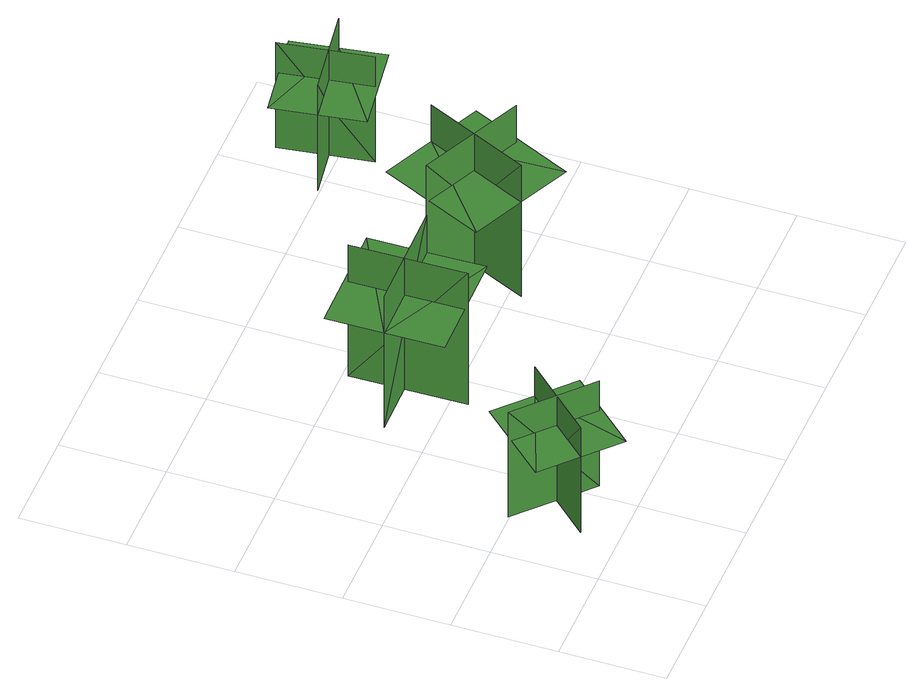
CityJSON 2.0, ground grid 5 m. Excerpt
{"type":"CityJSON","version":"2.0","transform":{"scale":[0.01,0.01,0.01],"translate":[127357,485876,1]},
"CityObjects":{
"tree1":{"type":"SolitaryVegetationObject","geometry":[{"type":"MultiSurface","lod":"1","boundaries":[[[0,1,2]],[[0,2,3]],[[4,5,6]],[[4,6,7]],[[8,9,10]],[[8,10,11]],[[8,11,12]],[[8,12,13]]]}]},
"tree2":{"type":"SolitaryVegetationObject","geometry":[{"type":"MultiSurface","lod":"1","boundaries":[[[14,15,16]],[[14,16,17]],[[18,19,20]],[[18,20,21]],[[22,23,24]],[[22,24,25]],[[22,25,26]],[[22,26,27]]]}]},
"tree3":{"type":"SolitaryVegetationObject","geometry":[{"type":"MultiSurface","lod":"1","boundaries":[[[28,29,30]],[[28,30,31]],[[32,33,34]],[[32,34,35]],[[36,37,38]],[[36,38,39]],[[36,39,40]],[[36,40,41]]]}]},
"tree4":{"type":"SolitaryVegetationObject","geometry":[{"type":"MultiSurface","lod":"1","boundaries":[[[42,43,44]],[[42,44,45]],[[46,47,48]],[[46,48,49]],[[50,51,52]],[[50,52,53]],[[50,53,54]],[[50,54,55]]]}]}
},
"vertices":[
[567,206,47],[242,507,47],[242,507,662],[567,206,662],[557,501,47],[257,176,47],[257,176,662],[557,501,662],[557,501,490],[395,651,490],[95,326,490],[257,176,490],[420,26,490],[720,351,490],
[859,1474,46],[866,921,46],[866,921,815],[859,1474,815],[600,1212,46],[1153,1219,46],[1153,1219,815],[600,1212,815],[600,1212,600],[604,935,600],[1157,942,600],[1153,1219,600],[1150,1496,600],[597,1489,600],
[1945,1097,56],[1444,1330,56],[1444,1330,825],[1945,1097,825],[1821,1444,56],[1588,942,56],[1588,942,825],[1821,1444,825],[1821,1444,610],[1570,1560,610],[1337,1059,610],[1588,942,610],[1839,826,610],[2072,1328,610],
[2184,1837,57],[2121,2275,57],[2121,2275,673],[2184,1837,673],[2362,2072,57],[1924,2009,57],[1924,2009,673],[2362,2072,673],[2362,2072,500],[2330,2291,500],[1892,2228,500],[1924,2009,500],[1955,1790,500],[2393,1853,500]
]}
